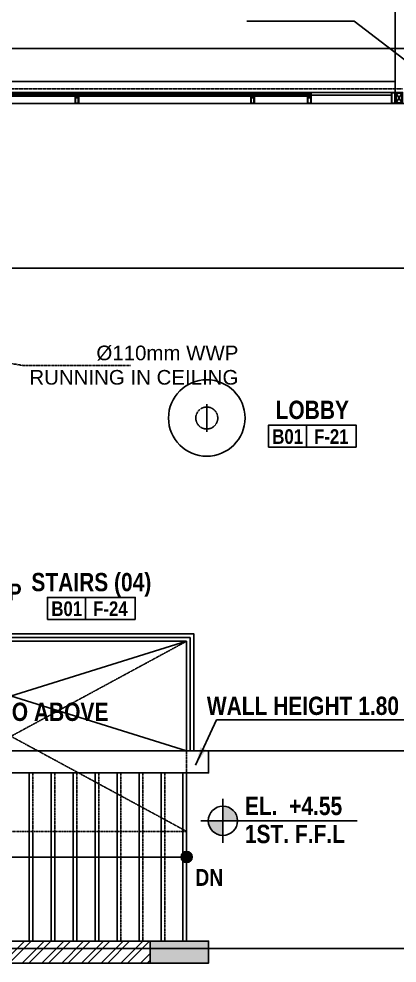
# Model space of a CAD drawing. Header units: millimetres. Extents: x -8500 to 104886, y -7800 to 56500.
# Drawn here: x 48758 to 53925, y 26300 to 39206 of the extents above; entities that cross this region are included whole.
import ezdxf
from ezdxf.enums import TextEntityAlignment as Align

# ---------------------------------------------------------------- set-up
doc = ezdxf.new("R2010")
doc.units = ezdxf.units.MM
doc.header["$LTSCALE"] = 10
doc.set_wipeout_variables(frame=1)
for name, pattern in [('1803 B01 Axis$0$CENTER2', [1.125, 0.75, -0.125, 0.125, -0.125]), ('1803 B01 b03$0$HIDDEN', [0.375, 0.25, -0.125]), ('CENTER', [2, 1.25, -0.25, 0.25, -0.25]), ('Ground Floor Plan$0$HIDDEN', [0.375, 0.25, -0.125]), ('HIDDEN', [0.375, 0.25, -0.125])]:
    doc.linetypes.add(name, pattern=pattern)
for name, color, linetype in [('1803 B01 Axis$0$AXIS-MEP', 8, '1803 B01 Axis$0$CENTER2'), ('1803 B01 b03$0$COLS-AR', 4, 'Continuous'), ('1803 B01 b03$0$COLS-HATCH-AR', 251, 'Continuous'), ('1803 B01 b03$0$DIM-IN-AR', 251, 'Continuous'), ('1803 B01 b03$0$ELEV1-AR', 6, 'Continuous'), ('1803 B01 b03$0$ELEV3-AR', 11, 'Continuous'), ('1803 B01 b03$0$HANDRAIL-AR', 30, 'Continuous'), ('1803 B01 b03$0$HATCH-AR', 251, 'Continuous'), ('1803 B01 b03$0$HIDDEN-AR', 43, '1803 B01 b03$0$HIDDEN'), ('1803 B01 b03$0$OPEN-AR', 1, 'Continuous'), ('1803 B01 b03$0$STAIR-AR', 11, 'Continuous'), ('1803 B01 b03$0$STAIR-HID-AR', 8, '1803 B01 b03$0$HIDDEN'), ('1803 B01 b03$0$TAG-GENERAL-AR', 181, 'Continuous'), ('1803 B01 b03$0$TAG-LVL-AR', 181, 'Continuous'), ('1803 B01 b03$0$TAG-ROOM-AR', 181, 'Continuous'), ('1803 B01 b03$0$TXT-AR', 3, 'Continuous'), ('1803 B01 b03$0$WALL-AR', 7, 'Continuous'), ('1803 B01 b03$0$WIN-AR', 140, 'Continuous'), ('A-LIGHT', 2, 'Continuous'), ('CEILING', 7, 'Continuous'), ('DIM-IN-AR', 251, 'Continuous'), ('ID-FUR', 1, 'Continuous'), ('ID-HATCH', 8, 'Continuous'), ('ID-WIPEOUT', 8, 'Continuous')]:
    doc.layers.add(name, color=color, linetype=linetype)
doc.layers.add('SH - RWP', color=201, linetype='Continuous', lineweight=9, true_color=0xd761ff)
doc.layers.add('SH - WWP', color=82, linetype='CENTER', lineweight=13)
doc.layers.add('WWP', color=82, linetype='CENTER', lineweight=13)
doc.styles.add('1803 B01 b03$0$ARABIC1', font='sarb.shx')
doc.styles.add('1803 B01 b03$0$BOLD-SOFT', font='swisscb.ttf')
doc.styles.add('ARIAL', font='Arial.ttf')
doc.dimstyles.new('1-100-OUT', dxfattribs={"dimscale": 1.25, "dimtxt": 180, "dimasz": 1, "dimexe": 0, "dimexo": 0, "dimgap": 60, "dimtad": 1, "dimdec": 0, "dimblk": 'DIM-END', "dimcen": 2.5, "dimclrd": 256, "dimclre": 3, "dimclrt": 3, "dimadec": 0, "dimazin": 0, "dimtfac": 1, "dimtdec": 0, "dimtix": 1, "dimtmove": 2, "dimatfit": 0, "dimldrblk": 'LEADER-ARROW', "dimlwe": -1, "dimarcsym": 0})
doc.dimstyles.new('1803 B01 b03$0$1-100', dxfattribs={"dimtxt": 180, "dimasz": 1, "dimexe": 0, "dimexo": 0, "dimgap": 60, "dimtad": 1, "dimdec": 8, "dimlfac": 0.001, "dimblk": '1803 B01 b03$0$DIM-END', "dimcen": 2.5, "dimse1": 1, "dimse2": 1, "dimclrd": 256, "dimclrt": 3, "dimadec": 0, "dimazin": 0, "dimtfac": 1, "dimtdec": 8, "dimtix": 1, "dimtmove": 2, "dimatfit": 0, "dimldrblk": '1803 B01 b03$0$LEADER-ARROW', "dimarcsym": 0})

# ---------------------------------------------------------------- blocks, each defined once
blk = doc.blocks.new('1803 B01 b03$0$1st cols')
at = {"layer": '1803 B01 b03$0$COLS-HATCH-AR'}
h = blk.add_hatch(color=256, dxfattribs=at)
h.dxf.hatch_style = 1
h.paths.add_polyline_path([(50550, 26300), (51350, 26300), (51350, 26600), (50550, 26600)])
at = {"layer": '1803 B01 b03$0$COLS-AR'}
blk.add_lwpolyline([(50550, 26300), (51350, 26300), (51350, 26600), (50550, 26600)], close=True, dxfattribs=at)
blk = doc.blocks.new('1803 B01 Axis$0$1803 B01 AXIS')
for p, q in [((85300, 38800), (-7300, 38800)), ((85300, 35800), (-7300, 35800)), ((85300, 29200), (-7300, 29200)), ((85300, 26500), (-7300, 26500))]:
    blk.add_line(p, q)
blk = doc.blocks.new('1803 B01 Axis')
at = {"layer": '1803 B01 Axis$0$AXIS-MEP'}
blk.add_blockref('1803 B01 Axis$0$1803 B01 AXIS', (0, 0), dxfattribs=at)
blk = doc.blocks.new('1803 B01 b03$0$ROOM NO-TAG-100')
for p, q in [((-0.8, 0), (-0.8, 3)), ((6, 0), (-6, 0))]:
    blk.add_line(p, q)
blk.add_lwpolyline([(6, 0), (6, 3), (-6, 3), (-6, 0)])
at = {"color": 3, "style": '1803 B01 b03$0$ARABIC1'}
for p in [(0, 20.48), (0, 17.71), (0, 14.91)]:
    blk.add_attdef('---', text='', height=2, dxfattribs=at).set_placement(p, align=Align.CENTER)
at = {"style": '1803 B01 b03$0$BOLD-SOFT'}
for p in [(0, 10.52), (0, 7.13), (0, 3.86)]:
    blk.add_attdef('///', text='', height=2.5, dxfattribs=at).set_placement(p, align=Align.CENTER)
at = {"color": 9, "style": '1803 B01 b03$0$BOLD-SOFT'}
for tag, p in [('B00', (-3.36, 0.46)), ('X00', (2.6, 0.46))]:
    blk.add_attdef(tag, text='', height=2, dxfattribs=at).set_placement(p, align=Align.CENTER)
blk = doc.blocks.new('1803 B01 b03$0$STAIR-UP-100')
blk.add_hatch(color=181).paths.add_polyline_path([(75, 0, 1), (-75, 0, 1)])
at = {"color": 181}
for radius in [75, 35.7]:
    blk.add_circle((0, 0), radius, dxfattribs=at)
at = {"color": 181, "style": '1803 B01 b03$0$BOLD-SOFT'}
blk.add_text('UP', height=230, dxfattribs=at).set_placement((79, -243))
blk = doc.blocks.new('1803 B01 b03$0$LVL-TAG-100')
h = blk.add_hatch(color=256)
h.paths.add_polyline_path([(500, 0, 0.414214), (300, 200), (300, 0)])
h.paths.add_polyline_path([(300, 0), (100, 0, 0.414214), (300, -200)])
for p, q in [((300, -300), (300, 300)), ((0, 0), (600, 0)), ((600, 0), (2136, 0))]:
    blk.add_line(p, q)
blk.add_circle((300, 0), 200)
at = {"color": 2, "style": '1803 B01 b03$0$BOLD-SOFT'}
for tag, p in [('ELEVATION', (600, 78)), ('LEVEL', (600, -305))]:
    blk.add_attdef(tag, p, '', height=250, dxfattribs=at)
blk = doc.blocks.new('1803 B01 b03$0$STAIR-DN-100')
blk.add_hatch(color=181).paths.add_polyline_path([(75, 0, 1), (-75, 0, 1)])
at = {"color": 181}
for radius in [75, 35.7]:
    blk.add_circle((0, 0), radius, dxfattribs=at)
at = {"color": 181, "style": '1803 B01 b03$0$BOLD-SOFT'}
blk.add_text('DN', height=230, dxfattribs=at).set_placement((119, -394))
blk = doc.blocks.new('1803 B01 b03$0$DIM-END')
at = {"layer": '1803 B01 b03$0$DIM-IN-AR', "color": 1}
for p, q in [((0, -90), (0, 90)), ((-90, 0), (90, 0))]:
    blk.add_line(p, q, dxfattribs=at)
at = {"layer": '1803 B01 b03$0$DIM-IN-AR', "color": 1, "const_width": 7.5}
blk.add_lwpolyline([(64, 64), (-64, -64)], dxfattribs=at)
blk = doc.blocks.new('1803 B01 b03$0$LEADER-ARROW')
blk.add_solid([(-250, 42), (0, 0), (-250, -42)])
blk = doc.blocks.new('*U46')
for p, q in [((10, -90), (140, -10)), ((140, -90), (10, -10))]:
    blk.add_line(p, q)
at = {"elevation": 0}
for points in [[(150, 0), (0, 0), (0, -100), (150, -100)], [(140, -10), (10, -10), (10, -90), (140, -90)]]:
    blk.add_lwpolyline(points, close=True, dxfattribs=at)
blk = doc.blocks.new('*U61')
for p, q in [((2375, 8), (5, 8)), ((2375, 6), (5, 6)), ((2375, 4), (5, 4)), ((2375, 2), (5, 2))]:
    blk.add_line(p, q)
for points in [[(0, 10), (5, 10), (5, 0), (0, 0)], [(5, 0), (2375, 0), (2375, 10), (5, 10)], [(2380, 10), (2375, 10), (2375, 0), (2380, 0)]]:
    blk.add_lwpolyline(points, close=True)
blk = doc.blocks.new('*U57')
for points in [[(15, -100), (-15, -100), (-15, -100), (-25, -100), (-25, 0), (25, 0), (25, -100), (15, -100), (15, -100)], [(-10, -120), (-25, -120), (-25, -110), (-10, -110)], [(10, -120), (25, -120), (25, -110), (10, -110)]]:
    blk.add_lwpolyline(points, close=True)
for points in [[(-20, -75), (-20, -5), (20, -5), (20, -75), (-20, -75)], [(20, -95), (10, -95), (10, -95), (-10, -95), (-10, -95), (-20, -95), (-20, -80), (20, -80), (20, -95)]]:
    blk.add_lwpolyline(points)
at = {"layer": '1803 B01 b03$0$HATCH-AR'}
blk.add_arc((0, -138), 12.5, 36.8699, 143.1301, dxfattribs=at)
blk = doc.blocks.new('1803 B01 b03$0$mullion')
for points in [[(-25, -130), (-25, -150), (25, -150), (25, -130)], [(-20, -135), (-20, -145), (20, -145), (20, -135)]]:
    blk.add_lwpolyline(points, close=True)
at = {"xscale": -1}
blk.add_blockref('*U57', (0, 0), dxfattribs=at)
blk = doc.blocks.new('*U41')
for points in [[(25, -150), (10, -150), (10, -100), (-25, -100), (-25, 0), (25, 0), (25, -150), (25, -150), (25, -150)], [(-10, -120), (-25, -120), (-25, -110), (-10, -110)]]:
    blk.add_lwpolyline(points, close=True)
for points in [[(-20, -75), (-20, -5), (20, -5), (20, -75), (-20, -75)], [(20, -95), (20, -95), (20, -145), (15, -145), (15, -95), (-20, -95), (-20, -80), (20, -80), (20, -95)]]:
    blk.add_lwpolyline(points)
at = {"layer": '1803 B01 b03$0$HATCH-AR'}
blk.add_arc((0, -138), 12.5, 36.8699, 143.1301, dxfattribs=at)
blk = doc.blocks.new('*U78')
for p, q in [((750, 8), (5, 8)), ((750, 6), (5, 6)), ((750, 4), (5, 4)), ((750, 2), (5, 2))]:
    blk.add_line(p, q)
for points in [[(0, 10), (5, 10), (5, 0), (0, 0)], [(5, 0), (750, 0), (750, 10), (5, 10)], [(755, 10), (750, 10), (750, 0), (755, 0)]]:
    blk.add_lwpolyline(points, close=True)
blk = doc.blocks.new('1803 B01 b03$0$CW21 F')
for p, q in [((-100, 0), (8800, 0)), ((-100, -150), (8800, -150))]:
    blk.add_line(p, q)
at = {"elevation": 0}
for points in [[(50, 0), (0, 0), (0, -150), (50, -150)], [(1165, -20), (1165, 0), (1200, 0), (1200, -20)], [(7535, -20), (7535, 0), (7500, 0), (7500, -20)], [(8650, 0), (8700, 0), (8700, -150), (8650, -150)], [(45, -5), (5, -5), (5, -145), (45, -145)], [(1170, -15), (1170, -5), (1195, -5), (1195, -15)], [(7530, -15), (7530, -5), (7505, -5), (7505, -15)], [(8655, -5), (8695, -5), (8695, -145), (8655, -145)]]:
    blk.add_lwpolyline(points, close=True, dxfattribs=at)
for points in [[(1150, 0), (50, 0), (50, -35), (1150, -35)], [(7550, 0), (8650, 0), (8650, -35), (7550, -35)]]:
    blk.add_lwpolyline(points, close=True)
at = {"layer": '1803 B01 b03$0$ELEV1-AR'}
for p, q in [((0, -91), (0, 0)), ((8700, -91), (8700, 0))]:
    blk.add_line(p, q, dxfattribs=at)
for name, p, rotation in [('1803 B01 b03$0$mullion', (1950, -150), 180.0000000000003), ('1803 B01 b03$0$mullion', (4350, -150), 180.0000000000003), ('*U41', (1175, -150), 180), ('*U78', (1940, -20), 180), ('*U78', (1940, -40), 180)]:
    blk.add_blockref(name, p, dxfattribs=dict(rotation=rotation))
at = {"xscale": -1, "rotation": 180}
for name, p in [('1803 B01 b03$0$mullion', (6750, -150)), ('*U61', (1960, -20)), ('*U61', (1960, -40)), ('*U61', (4360, -20)), ('*U61', (4360, -40)), ('*U78', (6760, -20)), ('*U78', (6760, -40)), ('*U41', (7525, -150))]:
    blk.add_blockref(name, p, dxfattribs=at)
at = {"layer": '1803 B01 b03$0$ELEV1-AR', "rotation": 269.9999999997165}
blk.add_blockref('*U46', (0, 0), dxfattribs=at)
at = {"layer": '1803 B01 b03$0$ELEV1-AR', "xscale": -1, "rotation": 90.00000000028345}
blk.add_blockref('*U46', (8700, 0), dxfattribs=at)
blk = doc.blocks.new('First Floor Plan$0$A$C12236DE3')
blk.add_wipeout([(-178.5, 256.4), (-136.2, 233.7), (-105.8, 211.3), (-73.3, 179.4), (-42.9, 138.1), (-21.3, 95.6), (-9.9, 62.2), (-1.1, 18.4), (1.1, -18.4), (-3.1, -68.7), (-13.7, -111.6), (-38.9, -168.2), (-64.8, -206.1), (-90.8, -234.5), (-99.6, -242.7), (-135.5, -270), (-184.1, -295.6), (-206.5, -303.8), (-231.2, -310.6), (-253.8, -315), (-285.4, -318.1), (-317.7, -317.8), (-350.8, -313.9), (-372.5, -309.2), (-409.2, -297.3), (-450.9, -277), (-479, -258.3), (-513.7, -227.8), (-530, -209.6), (-550.1, -182.3), (-564.1, -158.6), (-581.2, -119.9), (-592.5, -79.8), (-598.1, -40.4), (-598.6, -4.8), (-590.7, 51.2), (-583, 77.9), (-563.9, 122.2), (-542.4, 156.8), (-524.2, 179.6), (-478.7, 221.7), (-463.5, 232.4), (-439.2, 246.8), (-413.9, 258.7), (-360.7, 275.2), (-330, 280), (-298.9, 281.6), (-246.2, 277), (-220.5, 271.2), (-188.2, 260.5), (-175.6, 255.1)]).dxf.layer = 'ID-WIPEOUT'
at = {"layer": 'ID-FUR'}
blk.add_circle((-298.9, -18.4), 300, dxfattribs=at)
blk = doc.blocks.new('DIM-END')
at = {"layer": 'DIM-IN-AR', "color": 1}
for p, q in [((0, -90), (0, 90)), ((-90, 0), (90, 0))]:
    blk.add_line(p, q, dxfattribs=at)
at = {"layer": 'DIM-IN-AR', "color": 1, "const_width": 7.5}
blk.add_lwpolyline([(64, 64), (-64, -64)], dxfattribs=at)
blk = doc.blocks.new('LEADER-ARROW')
blk.add_solid([(-250, 42), (0, 0), (-250, -42)])

msp = doc.modelspace()

# ---------------------------------------------------------------- hatches: boundary and pattern name
at = {"layer": 'ID-HATCH'}
h = msp.add_hatch(dxfattribs=at)
h.set_pattern_fill('ANSI32', color=256, scale=20)
h.set_pattern_definition([(45, (11000, 350), (-134.70384, 134.70384), []), (45, (11089.8, 350), (-134.70384, 134.70384), [])])
h.paths.add_polyline_path([(42050, 26600), (40950, 26600), (40950, 26300), (42050, 26300)])
h.paths.add_polyline_path([(44600, 26600), (42550, 26600), (42550, 26300), (44600, 26300)])
h.paths.add_polyline_path([(47850, 26600), (44600, 26600), (44600, 26300), (47850, 26300)])
h.paths.add_polyline_path([(50550, 26600), (47843, 26600), (47843, 26300), (50550, 26300)])

# ---------------------------------------------------------------- linework, layer by layer
at = {"layer": '1803 B01 b03$0$ELEV1-AR'}
msp.add_lwpolyline([(65000, 45400), (65150, 45400), (65150, 46900), (53900, 46900), (53900, 38200)], dxfattribs=at)
at = {"layer": '1803 B01 b03$0$ELEV3-AR'}
msp.add_line((45200, 38350), (53900, 38350), dxfattribs=at)
msp.add_line((45200, 38350), (53900, 38350), dxfattribs=at)
at = {"layer": '1803 B01 b03$0$HANDRAIL-AR'}
for p, q in [((46150, 30800), (51150, 30800)), ((46200, 30750), (51100, 30750)), ((51100, 29200), (51100, 30750)), ((51150, 29200), (51150, 30800))]:
    msp.add_line(p, q, dxfattribs=at)
at = {"layer": '1803 B01 b03$0$HIDDEN-AR'}
msp.add_line((45100, 38250), (54000, 38250), dxfattribs=at)
for points in [[(51050, 28100), (46250, 30700)], [(51050, 30700), (46250, 28100)]]:
    msp.add_lwpolyline(points, dxfattribs=at)
at = {"layer": '1803 B01 b03$0$OPEN-AR'}
for points in [[(51050, 30700), (46250, 29200)], [(51050, 29200), (46250, 30700)]]:
    msp.add_lwpolyline(points, dxfattribs=at)
at = {"layer": '1803 B01 b03$0$STAIR-AR'}
for p, q in [((46250, 30700), (51050, 30700)), ((51050, 29200), (51050, 30700)), ((48900, 28900), (48900, 26600)), ((49200, 28900), (49200, 26600)), ((49500, 28900), (49500, 26600)), ((49800, 28900), (49800, 26600)), ((50100, 28900), (50100, 26600)), ((50400, 28900), (50400, 26600)), ((50700, 28900), (50700, 26600)), ((51000, 28900), (51000, 26600))]:
    msp.add_line(p, q, dxfattribs=at)
at = {"layer": '1803 B01 b03$0$STAIR-HID-AR'}
for p, q in [((48950, 28900), (48950, 26600)), ((49250, 28900), (49250, 26600)), ((49550, 28900), (49550, 26600)), ((49850, 28900), (49850, 26600)), ((50150, 28900), (50150, 26600)), ((50450, 28900), (50450, 26600)), ((50750, 28900), (50750, 26600)), ((51050, 28900), (51050, 26600)), ((48950, 26600), (48950, 28100)), ((49250, 26600), (49250, 28100)), ((49550, 26600), (49550, 28100)), ((49850, 26600), (49850, 28100))]:
    msp.add_line(p, q, dxfattribs=at)
msp.add_lwpolyline([(46250, 29706), (46250, 28100), (51050, 28100), (51050, 29200)], dxfattribs=at)
at = {"layer": '1803 B01 b03$0$TAG-GENERAL-AR'}
msp.add_lwpolyline([(40001, 29249), (40001, 27749), (51050, 27750)], dxfattribs=at)
at = {"layer": '1803 B01 b03$0$WALL-AR'}
msp.add_lwpolyline([(44400, 29200), (44400, 28900), (51350, 28900), (51350, 29200), (44400, 29200)], dxfattribs=at)
msp.add_lwpolyline([(40950, 26600), (40950, 26300), (51350, 26300), (51350, 26600)], close=True, dxfattribs=at)
at = {"layer": 'A-LIGHT', "linetype": 'Ground Floor Plan$0$HIDDEN', "ltscale": 0.5}
msp.add_line((51135, 33750), (51515, 33750), dxfattribs=at)

# ---------------------------------------------------------------- block references
at = {"layer": '1803 B01 b03$0$COLS-AR'}
msp.add_blockref('1803 B01 b03$0$1st cols', (0, 0), dxfattribs=at)
at = {"layer": '1803 B01 b03$0$TAG-GENERAL-AR'}
for name, p in [('1803 B01 b03$0$STAIR-UP-100', (48350, 31500)), ('1803 B01 b03$0$STAIR-DN-100', (51050, 27750))]:
    msp.add_blockref(name, p, dxfattribs=at)
at = {"layer": '1803 B01 b03$0$TAG-LVL-AR'}
msp.add_blockref('1803 B01 b03$0$LVL-TAG-100', (51245, 28245), dxfattribs=at).add_auto_attribs({'ELEVATION': 'EL.  +4.55', 'LEVEL': '1ST. F.F.L'})
at = {"layer": '1803 B01 b03$0$TAG-ROOM-AR'}
ref = msp.add_blockref('1803 B01 b03$0$ROOM NO-TAG-100', (52766, 33352), dxfattribs=dict(at, xscale=100, yscale=100, zscale=100))
ref.add_attrib('X00', 'F-21', dxfattribs={"layer": '0', "color": 9, "height": 200, "style": '1803 B01 b03$0$BOLD-SOFT'}).set_placement((53026, 33397), align=Align.CENTER)
ref.add_attrib('B00', 'B01', dxfattribs={"layer": '0', "color": 9, "height": 200, "style": '1803 B01 b03$0$BOLD-SOFT'}).set_placement((52430, 33397), align=Align.CENTER)
ref.add_attrib('///', 'LOBBY', dxfattribs={"layer": '0', "height": 250, "style": '1803 B01 b03$0$BOLD-SOFT'}).set_placement((52766, 33737), align=Align.CENTER)
ref = msp.add_blockref('1803 B01 b03$0$ROOM NO-TAG-100', (49748, 30998), dxfattribs=dict(at, xscale=100, yscale=100, zscale=100))
ref.add_attrib('X00', 'F-24', dxfattribs={"layer": '0', "color": 9, "height": 200, "style": '1803 B01 b03$0$BOLD-SOFT'}).set_placement((50008, 31044), align=Align.CENTER)
ref.add_attrib('B00', 'B01', dxfattribs={"layer": '0', "color": 9, "height": 200, "style": '1803 B01 b03$0$BOLD-SOFT'}).set_placement((49412, 31044), align=Align.CENTER)
ref.add_attrib('///', 'STAIRS (04)', dxfattribs={"layer": '0', "height": 250, "style": '1803 B01 b03$0$BOLD-SOFT'}).set_placement((49748, 31383), align=Align.CENTER)
at = {"layer": '1803 B01 b03$0$WIN-AR'}
msp.add_blockref('1803 B01 b03$0$CW21 F', (45200, 38200), dxfattribs=at)
at = {"layer": 'ID-FUR', "color": 8, "linetype": 'HIDDEN', "ltscale": 0.5}
msp.add_blockref('1803 B01 Axis', (0, 0), dxfattribs=at)

# ---------------------------------------------------------------- texts
at = {"layer": '1803 B01 b03$0$TXT-AR', "style": '1803 B01 b03$0$BOLD-SOFT'}
for s, p in [('WALL HEIGHT 1.80 M ', (51326, 29692)), ('OPEN TO ABOVE', (47595, 29610))]:
    msp.add_text(s, height=250, dxfattribs=at).set_placement(p)

# ---------------------------------------------------------------- leaders
at = {"layer": '1803 B01 b03$0$TAG-GENERAL-AR'}
msp.add_leader([(51172, 29005), (51457, 29627), (54225, 29627)], dimstyle='1803 B01 b03$0$1-100', override={"dimgap": 60, "dimtad": 0}, dxfattribs=at)
at = {"layer": 'SH - RWP', "linetype": 'ByBlock', "lineweight": 15, "ltscale": 1e-05}
msp.add_leader([(54375, 38380), (53339, 39174), (51870, 39174)], dimstyle='1-100-OUT', override={"dimtad": 0}, dxfattribs=at)
at = {"layer": 'SH - WWP'}
msp.add_leader([(43841, 35268), (48813, 34469), (50282, 34469)], dimstyle='1-100-OUT', override={"dimtad": 0}, dxfattribs=at)

# ---------------------------------------------------------------- next in the draw order: block references
at = {"layer": 'ID-FUR', "xscale": -1.742664547108319, "yscale": 1.742664547108319, "zscale": 1.742664547108319, "rotation": 95.54199813784712}
msp.add_blockref('First Floor Plan$0$A$C12236DE3', (51343, 33229), dxfattribs=at)

# ---------------------------------------------------------------- next in the draw order: linework, layer by layer
at = {"layer": 'A-LIGHT', "linetype": 'Ground Floor Plan$0$HIDDEN', "ltscale": 0.5}
msp.add_line((51325, 33940), (51325, 33560), dxfattribs=at)
msp.add_circle((51325, 33750), 150, dxfattribs=at)
at = {"layer": 'CEILING'}
msp.add_lwpolyline([(51350, 26300), (51350, 26600), (51050, 26600), (51050, 28900), (51350, 28900), (51350, 29200), (51150, 29200), (51150, 30800), (48400, 30800), (48400, 32250), (48350, 32250), (48350, 38050), (56750, 38050), (56750, 35400), (54350, 35400), (54350, 26300), (63150, 26300), (63150, 18000)], dxfattribs=at)

# ---------------------------------------------------------------- next in the draw order: texts
at = {"layer": 'WWP', "lineweight": 15, "ltscale": 20, "extrusion": (0.007838, -0.01548, 0.999849), "insert": (51757, 34740, -2), "char_height": 200, "width": 2883.54, "attachment_point": 3, "text_direction": (0.999969, 0, -0.007839), "style": 'ARIAL'}
msp.add_mtext('Ø110mm WWP\\PRUNNING IN CEILING ', dxfattribs=at)

doc.saveas('drawing.dxf')
